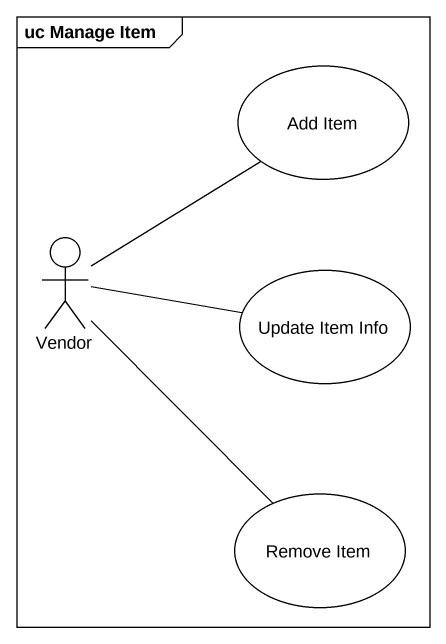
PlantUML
@startuml
mainframe uc Manage Item
usecase "Add Item" as Add_Item
actor Vendor
usecase "Update Item Info" as Update_Item_Info
usecase "Remove Item" as Remove_Item
Vendor -up- Add_Item
Vendor -right- Update_Item_Info
Vendor -- Remove_Item
@enduml
